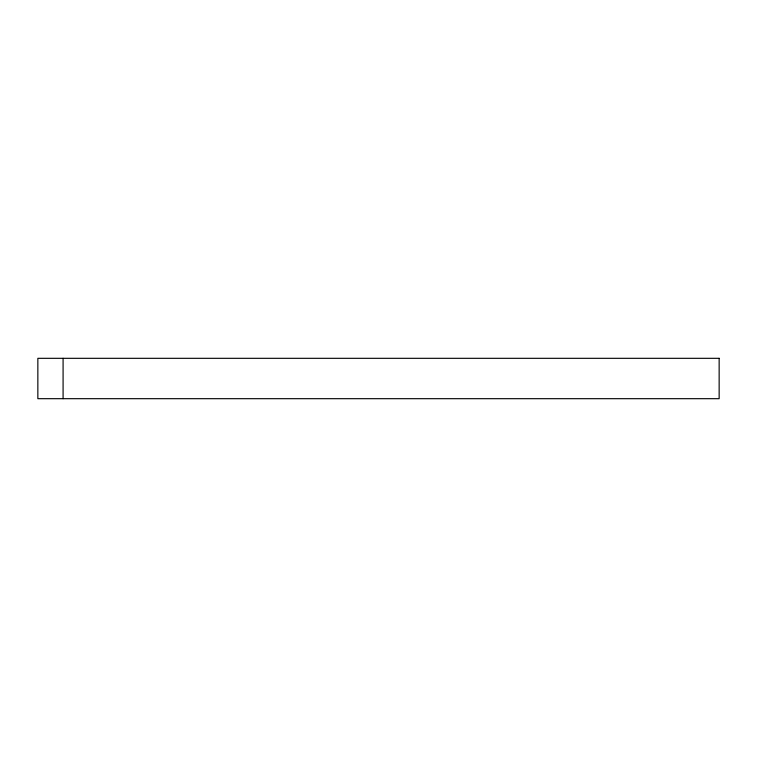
<?xml version="1.0" encoding="UTF-8"?>
<svg xmlns="http://www.w3.org/2000/svg" width="757" height="757" viewBox="0 0 757 757"><rect width="100%" height="100%" fill="white"/><g stroke="black" fill="none" stroke-linecap="round" stroke-linejoin="round"><path stroke-width="1.14" d="M63.086 358.316L63.086 398.684M719.15 358.316L37.85 358.316L37.85 398.684L719.15 398.684L719.15 358.316"/></g></svg>
